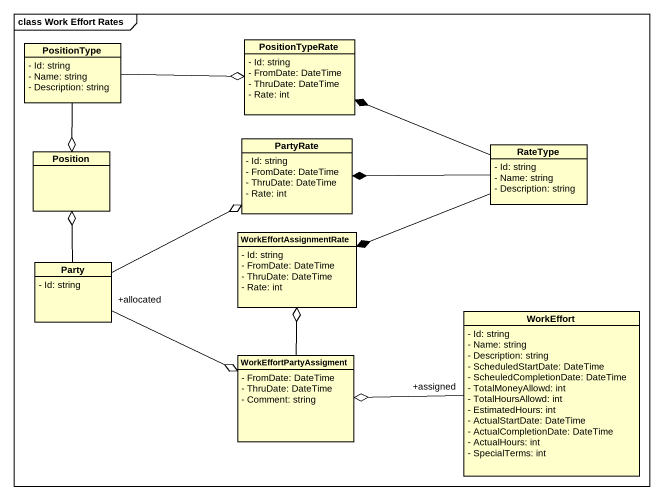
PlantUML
@startuml
mainframe class Work Effort Rates
hide circle
hide empty members
skinparam classAttributeIconSize 0
class PositionType {
  - Id: string
  - Name: string
  - Description: string
}
class PositionTypeRate {
  - Id: string
  - FromDate: DateTime
  - ThruDate: DateTime
  - Rate: int
}
class PartyRate {
  - Id: string
  - FromDate: DateTime
  - ThruDate: DateTime
  - Rate: int
}
class Position
class RateType {
  - Id: string
  - Name: string
  - Description: string
}
class WorkEffortAssignmentRate {
  - Id: string
  - FromDate: DateTime
  - ThruDate: DateTime
  - Rate: int
}
class Party {
  - Id: string
}
class WorkEffort {
  - Id: string
  - Name: string
  - Description: string
  - ScheduledStartDate: DateTime
  - ScheuledCompletionDate: DateTime
  - TotalMoneyAllowd: int
  - TotalHoursAllowd: int
  - EstimatedHours: int
  - ActualStartDate: DateTime
  - ActualCompletionDate: DateTime
  - ActualHours: int
  - SpecialTerms: int
}
class WorkEffortPartyAssigment {
  - FromDate: DateTime
  - ThruDate: DateTime
  - Comment: string
}
PositionType -right-o PositionTypeRate
PositionType --o Position
RateType -left-* PositionTypeRate
RateType -left-* PartyRate
RateType -left-* WorkEffortAssignmentRate
Party -right-o PartyRate
Party -up-o Position
Party "+allocated" -right-o WorkEffortPartyAssigment
WorkEffort "+assigned" -left-o WorkEffortPartyAssigment
WorkEffortPartyAssigment -up-o WorkEffortAssignmentRate
@enduml
